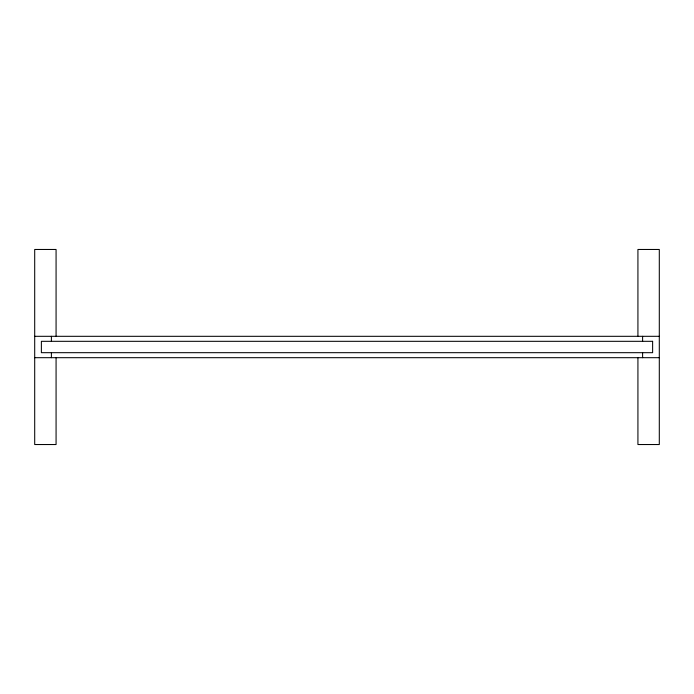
<?xml version="1.0" encoding="UTF-8"?>
<svg xmlns="http://www.w3.org/2000/svg" width="694" height="694" viewBox="0 0 694 694"><rect width="100%" height="100%" fill="white"/><g stroke="black" fill="none" stroke-linecap="round" stroke-linejoin="round"><path stroke-width="1.04" d="M34.7 336.312L659.3 336.312M34.7 357.688L659.3 357.688M642.601 336.312L642.601 341.318M642.601 352.682L642.601 357.688M637.925 336.312L637.925 249.467L659.3 249.467L659.3 444.533L637.925 444.533L637.925 357.688M56.075 336.312L56.075 249.467L34.7 249.467L34.7 444.533L56.075 444.533L56.075 357.688M51.399 336.312L51.399 341.318M51.399 352.682L51.399 357.688M652.62 341.318L41.38 341.318L41.38 352.682L652.62 352.682L652.62 341.318"/></g></svg>
